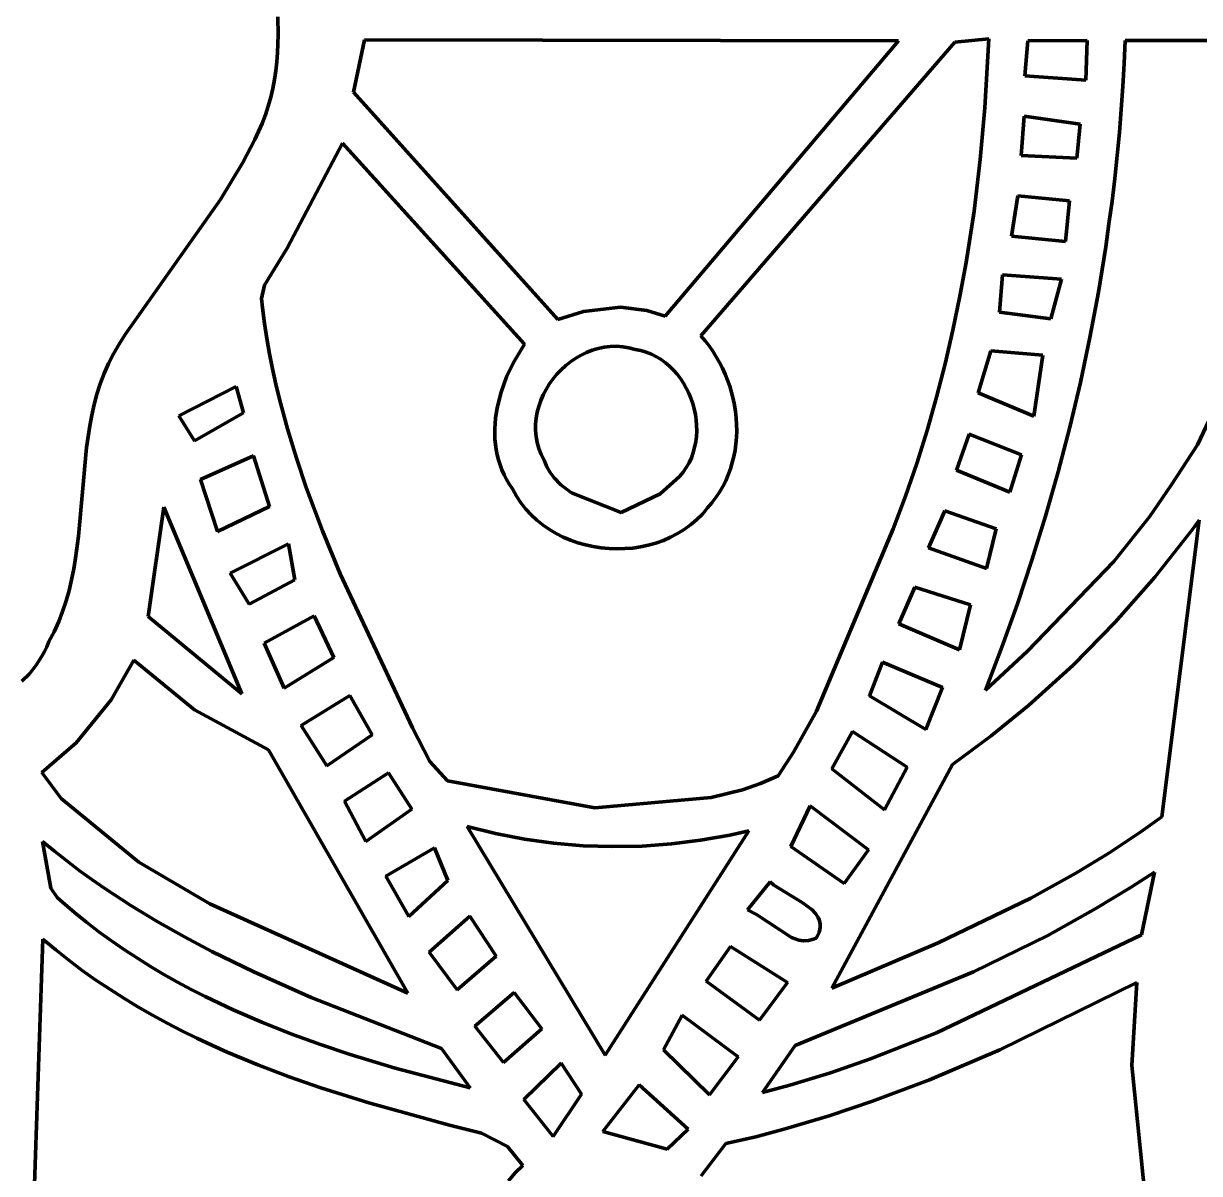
# Model space of a CAD drawing. Header units: millimetres. Extents: x 0 to 17.8, y 0 to 10.
# Drawn here: x 14.11 to 15.424, y 5.436 to 6.721 of the extents above; entities that cross this region are included whole.
import ezdxf

# ---------------------------------------------------------------- set-up
doc = ezdxf.new("R2010")
doc.units = ezdxf.units.MM
doc.layers.add('color#010101ff', color=7, linetype='CONTINUOUS', lineweight=100)
doc.layers.add('color#ffffffff', color=7, linetype='CONTINUOUS', lineweight=100)

msp = doc.modelspace()

# ---------------------------------------------------------------- linework, layer by layer
at = {"layer": 'color#010101ff'}
for p, q in [((14.3944, 6.7086), (14.394, 6.7288)), ((14.3938, 6.6886), (14.3944, 6.7086)), ((14.4909, 6.7029), (14.4786, 6.6447)), ((15.0879, 6.7019), (14.4909, 6.7029)), ((14.8272, 6.3943), (15.0879, 6.7019)), ((15.1507, 6.7005), (14.8669, 6.3721)), ((15.1887, 6.7042), (15.1507, 6.7005)), ((15.1844, 6.627), (15.1887, 6.7042)), ((15.2323, 6.702), (15.2292, 6.663)), ((15.2988, 6.7025), (15.2323, 6.702)), ((15.2974, 6.6578), (15.2988, 6.7025)), ((15.3412, 6.7022), (15.3401, 6.6765)), ((15.4444, 6.7024), (15.3412, 6.7022)), ((14.3919, 6.6686), (14.393, 6.6786)), ((14.393, 6.6786), (14.3938, 6.6886)), ((14.3904, 6.6587), (14.3919, 6.6686)), ((15.3401, 6.6765), (15.3386, 6.6508)), ((14.3885, 6.6488), (14.3904, 6.6587)), ((15.2292, 6.663), (15.2974, 6.6578)), ((14.3834, 6.6291), (14.3862, 6.6389)), ((14.3862, 6.6389), (14.3885, 6.6488)), ((14.4786, 6.6447), (14.707, 6.3905)), ((15.3386, 6.6508), (15.3369, 6.6251)), ((14.3802, 6.6193), (14.3834, 6.6291)), ((15.1792, 6.5693), (15.1844, 6.627)), ((14.3765, 6.6096), (14.3802, 6.6193)), ((15.2284, 6.6178), (15.2252, 6.5736)), ((15.291, 6.6087), (15.2284, 6.6178)), ((15.3369, 6.6251), (15.3348, 6.5994)), ((14.3685, 6.5918), (14.3765, 6.6096)), ((15.2874, 6.5709), (15.291, 6.6087)), ((15.3348, 6.5994), (15.3324, 6.5738)), ((14.3551, 6.5659), (14.3685, 6.5918)), ((14.4665, 6.5877), (14.4044, 6.4701)), ((14.6697, 6.3629), (14.4665, 6.5877)), ((15.2252, 6.5736), (15.2874, 6.5709)), ((15.3324, 6.5738), (15.3296, 6.5482)), ((14.3299, 6.5245), (14.3551, 6.5659)), ((15.1723, 6.5117), (15.1792, 6.5693)), ((15.3296, 6.5482), (15.3266, 6.5227)), ((14.2235, 6.3735), (14.3299, 6.5245)), ((15.2214, 6.5288), (15.2143, 6.4834)), ((15.2792, 6.5232), (15.2214, 6.5288)), ((15.2747, 6.4776), (15.2792, 6.5232)), ((15.3266, 6.5227), (15.3232, 6.4972)), ((15.1635, 6.4543), (15.1723, 6.5117)), ((15.3232, 6.4972), (15.3196, 6.4717)), ((15.2143, 6.4834), (15.2747, 6.4776)), ((14.4044, 6.4701), (14.379, 6.4286)), ((15.3196, 6.4717), (15.3113, 6.4209)), ((15.1566, 6.4163), (15.1635, 6.4543)), ((14.379, 6.4286), (14.3759, 6.4139)), ((15.2043, 6.4402), (15.2007, 6.3987)), ((15.27, 6.4356), (15.2043, 6.4402)), ((15.2581, 6.3912), (15.27, 6.4356)), ((15.1488, 6.3784), (15.1566, 6.4163)), ((15.3113, 6.4209), (15.3018, 6.3703)), ((14.3759, 6.4139), (14.3769, 6.4033)), ((14.3769, 6.4033), (14.3792, 6.3861)), ((14.7356, 6.3992), (14.7773, 6.404)), ((14.7773, 6.404), (14.8066, 6.4006)), ((14.707, 6.3905), (14.7356, 6.3992)), ((14.8066, 6.4006), (14.8272, 6.3943)), ((15.2007, 6.3987), (15.2581, 6.3912)), ((14.3792, 6.3861), (14.3818, 6.369)), ((15.1401, 6.3408), (15.1488, 6.3784)), ((14.2102, 6.3521), (14.2165, 6.3629)), ((14.2165, 6.3629), (14.2235, 6.3735)), ((14.3818, 6.369), (14.3848, 6.352)), ((14.6575, 6.3425), (14.6697, 6.3629)), ((14.8669, 6.3721), (14.8716, 6.3666)), ((14.8716, 6.3666), (14.8761, 6.3608)), ((15.3018, 6.3703), (15.2912, 6.32)), ((14.2047, 6.3411), (14.2102, 6.3521)), ((14.3848, 6.352), (14.3882, 6.3351)), ((14.733, 6.3505), (14.727, 6.347)), ((14.7392, 6.3535), (14.733, 6.3505)), ((14.7455, 6.356), (14.7392, 6.3535)), ((14.7521, 6.358), (14.7455, 6.356)), ((14.7588, 6.3594), (14.7521, 6.358)), ((14.7656, 6.3602), (14.7588, 6.3594)), ((14.7726, 6.3604), (14.7656, 6.3602)), ((14.7796, 6.3599), (14.7726, 6.3604)), ((14.7866, 6.3588), (14.7796, 6.3599)), ((14.7936, 6.357), (14.7866, 6.3588)), ((14.7999, 6.3557), (14.7936, 6.357)), ((14.8059, 6.3539), (14.7999, 6.3557)), ((14.8117, 6.3516), (14.8059, 6.3539)), ((14.8172, 6.3488), (14.8117, 6.3516)), ((14.8761, 6.3608), (14.8802, 6.3549)), ((14.8802, 6.3549), (14.8841, 6.3487)), ((15.1911, 6.3554), (15.1771, 6.3084)), ((15.2494, 6.3506), (15.1911, 6.3554)), ((15.239, 6.2823), (15.2494, 6.3506)), ((14.1998, 6.3299), (14.2047, 6.3411)), ((14.6498, 6.3262), (14.6575, 6.3425)), ((14.7159, 6.3388), (14.7108, 6.3341)), ((14.7213, 6.3431), (14.7159, 6.3388)), ((14.727, 6.347), (14.7213, 6.3431)), ((14.8224, 6.3456), (14.8172, 6.3488)), ((14.8273, 6.342), (14.8224, 6.3456)), ((14.832, 6.3381), (14.8273, 6.342)), ((14.8364, 6.3338), (14.832, 6.3381)), ((14.8841, 6.3487), (14.8877, 6.3424)), ((14.8877, 6.3424), (14.891, 6.3359)), ((15.1305, 6.3034), (15.1401, 6.3408)), ((14.1956, 6.3185), (14.1998, 6.3299)), ((14.3882, 6.3351), (14.3919, 6.3182)), ((14.6436, 6.3092), (14.6498, 6.3262)), ((14.7016, 6.3237), (14.6975, 6.3181)), ((14.706, 6.3291), (14.7016, 6.3237)), ((14.7108, 6.3341), (14.706, 6.3291)), ((14.8404, 6.3292), (14.8364, 6.3338)), ((14.8442, 6.3243), (14.8404, 6.3292)), ((14.8476, 6.3191), (14.8442, 6.3243)), ((14.891, 6.3359), (14.8941, 6.3293)), ((14.8941, 6.3293), (14.8968, 6.3225)), ((14.1919, 6.3069), (14.1956, 6.3185)), ((14.3475, 6.3155), (14.2834, 6.2828)), ((14.3556, 6.286), (14.3475, 6.3155)), ((14.3919, 6.3182), (14.3959, 6.3015)), ((14.6939, 6.3122), (14.6907, 6.3061)), ((14.6975, 6.3181), (14.6939, 6.3122)), ((14.8507, 6.3137), (14.8476, 6.3191)), ((14.8535, 6.3081), (14.8507, 6.3137)), ((14.8968, 6.3225), (14.8992, 6.3157)), ((14.8992, 6.3157), (14.9013, 6.3087)), ((15.2912, 6.32), (15.2794, 6.2699)), ((14.1888, 6.2952), (14.1919, 6.3069)), ((14.3959, 6.3015), (14.4048, 6.2682)), ((14.6392, 6.2917), (14.6436, 6.3092)), ((14.688, 6.2998), (14.6857, 6.2933)), ((14.6907, 6.3061), (14.688, 6.2998)), ((14.8559, 6.3023), (14.8535, 6.3081)), ((14.8579, 6.2964), (14.8559, 6.3023)), ((14.9013, 6.3087), (14.903, 6.3016)), ((14.903, 6.3016), (14.9045, 6.2945)), ((15.1199, 6.2662), (15.1305, 6.3034)), ((15.1771, 6.3084), (15.239, 6.2823)), ((14.1861, 6.2833), (14.1888, 6.2952)), ((14.3008, 6.2547), (14.3556, 6.286)), ((14.6374, 6.28), (14.6392, 6.2917)), ((14.684, 6.2867), (14.6828, 6.2801)), ((14.6857, 6.2933), (14.684, 6.2867)), ((14.8596, 6.2904), (14.8579, 6.2964)), ((14.8608, 6.2843), (14.8596, 6.2904)), ((14.8617, 6.2781), (14.8608, 6.2843)), ((14.9045, 6.2945), (14.9056, 6.2874)), ((14.9056, 6.2874), (14.9064, 6.2802)), ((14.1803, 6.2471), (14.1838, 6.2714)), ((14.1838, 6.2714), (14.1861, 6.2833)), ((14.2834, 6.2828), (14.3008, 6.2547)), ((14.6366, 6.2682), (14.6374, 6.28)), ((14.6822, 6.2733), (14.6821, 6.2665)), ((14.6828, 6.2801), (14.6822, 6.2733)), ((14.8622, 6.2719), (14.8617, 6.2781)), ((14.8623, 6.2657), (14.8622, 6.2719)), ((14.9064, 6.2802), (14.9069, 6.273)), ((14.9069, 6.273), (14.907, 6.2658)), ((15.4222, 6.2502), (15.435, 6.2777)), ((14.4048, 6.2682), (14.4148, 6.2352)), ((14.6368, 6.2565), (14.6366, 6.2682)), ((14.6821, 6.2665), (14.6827, 6.2597)), ((14.6827, 6.2597), (14.684, 6.2529)), ((14.8612, 6.2535), (14.862, 6.2596)), ((14.862, 6.2596), (14.8623, 6.2657)), ((14.9067, 6.2586), (14.9061, 6.2514)), ((14.907, 6.2658), (14.9067, 6.2586)), ((15.1083, 6.2293), (15.1199, 6.2662)), ((15.1669, 6.2622), (15.1528, 6.2221)), ((15.2254, 6.2392), (15.1669, 6.2622)), ((15.2794, 6.2699), (15.2664, 6.2201)), ((14.1711, 6.1482), (14.1803, 6.2471)), ((14.6381, 6.2449), (14.6368, 6.2565)), ((14.6393, 6.2391), (14.6381, 6.2449)), ((14.684, 6.2529), (14.6859, 6.2462)), ((14.6859, 6.2462), (14.6885, 6.2395)), ((14.8584, 6.2416), (14.86, 6.2475)), ((14.86, 6.2475), (14.8612, 6.2535)), ((14.9052, 6.2443), (14.9038, 6.2373)), ((14.9061, 6.2514), (14.9052, 6.2443)), ((15.3927, 6.2053), (15.4222, 6.2502)), ((14.3669, 6.238), (14.3076, 6.2114)), ((14.3847, 6.1812), (14.3669, 6.238)), ((14.4148, 6.2352), (14.4259, 6.2025)), ((14.6407, 6.2334), (14.6393, 6.2391)), ((14.6425, 6.2278), (14.6407, 6.2334)), ((14.6885, 6.2395), (14.6918, 6.233)), ((14.6918, 6.233), (14.6948, 6.2258)), ((14.8537, 6.2303), (14.8563, 6.2358)), ((14.8563, 6.2358), (14.8584, 6.2416)), ((14.9038, 6.2373), (14.9021, 6.2304)), ((15.2124, 6.1975), (15.2254, 6.2392)), ((14.6446, 6.2222), (14.6425, 6.2278)), ((14.647, 6.2168), (14.6446, 6.2222)), ((14.6948, 6.2258), (14.6986, 6.2192)), ((14.6986, 6.2192), (14.7029, 6.2132)), ((14.8431, 6.2149), (14.8471, 6.2198)), ((14.8471, 6.2198), (14.8506, 6.2249)), ((14.8506, 6.2249), (14.8537, 6.2303)), ((14.9, 6.2235), (14.8976, 6.2168)), ((14.9021, 6.2304), (14.9, 6.2235)), ((15.0957, 6.1928), (15.1083, 6.2293)), ((15.1528, 6.2221), (15.2124, 6.1975)), ((15.2664, 6.2201), (15.2523, 6.1706)), ((14.3076, 6.2114), (14.3267, 6.1532)), ((14.6498, 6.2114), (14.647, 6.2168)), ((14.6529, 6.2061), (14.6498, 6.2114)), ((14.6564, 6.2009), (14.6529, 6.2061)), ((14.7029, 6.2132), (14.7105, 6.2054)), ((14.7105, 6.2054), (14.7223, 6.1967)), ((14.8213, 6.1953), (14.8431, 6.2149)), ((14.8947, 6.2102), (14.8915, 6.2037)), ((14.8976, 6.2168), (14.8947, 6.2102)), ((15.3684, 6.1699), (15.3927, 6.2053)), ((14.4259, 6.2025), (14.4441, 6.154)), ((14.6608, 6.1929), (14.6564, 6.2009)), ((14.6658, 6.1855), (14.6608, 6.1929)), ((14.7223, 6.1967), (14.7779, 6.1747)), ((14.7779, 6.1747), (14.8213, 6.1953)), ((14.8878, 6.1974), (14.8838, 6.1913)), ((14.8915, 6.2037), (14.8878, 6.1974)), ((15.0821, 6.1565), (15.0957, 6.1928)), ((14.2668, 6.1807), (14.249, 6.0583)), ((14.3539, 5.9719), (14.2668, 6.1807)), ((14.3267, 6.1532), (14.3847, 6.1812)), ((14.6713, 6.1785), (14.6658, 6.1855)), ((14.8744, 6.1798), (14.8686, 6.1729)), ((14.8793, 6.1854), (14.8744, 6.1798)), ((14.8838, 6.1913), (14.8793, 6.1854)), ((14.6773, 6.172), (14.6713, 6.1785)), ((14.6837, 6.166), (14.6773, 6.172)), ((14.6905, 6.1606), (14.6837, 6.166)), ((14.8622, 6.1665), (14.8554, 6.1608)), ((14.8686, 6.1729), (14.8622, 6.1665)), ((15.1398, 6.1766), (15.1216, 6.1352)), ((15.1971, 6.1564), (15.1398, 6.1766)), ((15.2523, 6.1706), (15.2371, 6.1214)), ((15.3286, 6.1197), (15.3684, 6.1699)), ((15.3821, 5.8345), (15.4241, 6.1661)), ((15.4241, 6.1661), (15.4162, 6.1553)), ((14.4441, 6.154), (14.4639, 6.106)), ((14.6977, 6.1556), (14.6905, 6.1606)), ((14.7053, 6.1511), (14.6977, 6.1556)), ((14.8483, 6.1556), (14.8408, 6.151)), ((14.8554, 6.1608), (14.8483, 6.1556)), ((14.9961, 5.9526), (15.0821, 6.1565)), ((15.1864, 6.1119), (15.1971, 6.1564)), ((15.4162, 6.1553), (15.3746, 6.1023)), ((14.1679, 6.1236), (14.1711, 6.1482)), ((14.4059, 6.1397), (14.3407, 6.1066)), ((14.4131, 6.0995), (14.4059, 6.1397)), ((14.7131, 6.1472), (14.7053, 6.1511)), ((14.7212, 6.1437), (14.7131, 6.1472)), ((14.7295, 6.1408), (14.7212, 6.1437)), ((14.738, 6.1384), (14.7295, 6.1408)), ((14.8167, 6.1405), (14.8082, 6.1381)), ((14.825, 6.1434), (14.8167, 6.1405)), ((14.833, 6.1469), (14.825, 6.1434)), ((14.8408, 6.151), (14.833, 6.1469)), ((14.7467, 6.1365), (14.738, 6.1384)), ((14.7554, 6.1351), (14.7467, 6.1365)), ((14.7643, 6.1343), (14.7554, 6.1351)), ((14.7731, 6.1339), (14.7643, 6.1343)), ((14.782, 6.1342), (14.7731, 6.1339)), ((14.7908, 6.1349), (14.782, 6.1342)), ((14.7996, 6.1362), (14.7908, 6.1349)), ((14.8082, 6.1381), (14.7996, 6.1362)), ((15.1216, 6.1352), (15.1864, 6.1119)), ((14.1659, 6.1115), (14.1679, 6.1236)), ((15.2371, 6.1214), (15.2208, 6.0725)), ((15.2322, 6.0195), (15.3286, 6.1197)), ((14.1635, 6.0994), (14.1659, 6.1115)), ((14.3407, 6.1066), (14.362, 6.0722)), ((14.4639, 6.106), (14.5447, 5.9339)), ((15.3746, 6.1023), (15.3302, 6.0519)), ((14.1573, 6.0757), (14.1607, 6.0875)), ((14.1607, 6.0875), (14.1635, 6.0994)), ((14.362, 6.0722), (14.4131, 6.0995)), ((15.1061, 6.091), (15.0881, 6.0502)), ((15.1684, 6.0715), (15.1061, 6.091)), ((14.1535, 6.0641), (14.1573, 6.0757)), ((14.1491, 6.0526), (14.1535, 6.0641)), ((15.156, 6.0211), (15.1684, 6.0715)), ((15.2208, 6.0725), (15.2035, 6.024)), ((14.144, 6.0413), (14.1491, 6.0526)), ((14.249, 6.0583), (14.3539, 5.9719)), ((14.4345, 6.059), (14.3786, 6.0285)), ((14.4566, 6.0124), (14.4345, 6.059)), ((15.0881, 6.0502), (15.156, 6.0211)), ((15.3302, 6.0519), (15.2831, 6.004)), ((14.1382, 6.0302), (14.144, 6.0413)), ((14.1333, 6.0191), (14.1359, 6.0246)), ((14.1359, 6.0246), (14.1382, 6.0302)), ((14.3786, 6.0285), (14.4011, 5.9781)), ((15.2035, 6.024), (15.1851, 5.976)), ((14.1238, 6.0038), (14.1304, 6.0138)), ((14.1304, 6.0138), (14.1333, 6.0191)), ((14.233, 6.0095), (14.2076, 5.9652)), ((14.3008, 5.9539), (14.233, 6.0095)), ((14.4011, 5.9781), (14.4566, 6.0124)), ((15.1851, 5.976), (15.2322, 6.0195)), ((14.1163, 5.9944), (14.1238, 6.0038)), ((15.07, 6.0072), (15.0555, 5.9695)), ((15.137, 5.9789), (15.07, 6.0072)), ((15.2831, 6.004), (15.2333, 5.9589)), ((14.1079, 5.9859), (14.1163, 5.9944)), ((14.4746, 5.9701), (14.42, 5.9366)), ((14.4995, 5.926), (14.4746, 5.9701)), ((15.0555, 5.9695), (15.1184, 5.9321)), ((15.1184, 5.9321), (15.137, 5.9789)), ((14.2076, 5.9652), (14.1687, 5.917)), ((15.2333, 5.9589), (15.1916, 5.925)), ((14.3836, 5.9092), (14.3008, 5.9539)), ((14.9705, 5.9067), (14.9961, 5.9526)), ((14.42, 5.9366), (14.4487, 5.8915)), ((14.5447, 5.9339), (14.564, 5.8964)), ((15.0365, 5.9299), (15.0133, 5.8881)), ((15.0977, 5.89), (15.0365, 5.9299)), ((14.1687, 5.917), (14.1302, 5.8838)), ((14.4487, 5.8915), (14.4995, 5.926)), ((15.1916, 5.925), (15.1483, 5.8929)), ((14.5393, 5.6372), (14.3836, 5.9092)), ((14.9534, 5.8803), (14.9705, 5.9067)), ((14.564, 5.8964), (14.5836, 5.8745)), ((15.1483, 5.8929), (15.0133, 5.6428)), ((15.0722, 5.8423), (15.0977, 5.89)), ((14.1302, 5.8838), (14.1517, 5.855)), ((14.5179, 5.8836), (14.4686, 5.852)), ((14.5439, 5.8429), (14.5179, 5.8836)), ((14.9337, 5.8715), (14.9534, 5.8803)), ((15.0133, 5.8881), (15.0722, 5.8423)), ((14.5836, 5.8745), (14.7483, 5.8445)), ((14.8784, 5.8558), (14.9134, 5.8644)), ((14.9134, 5.8644), (14.9337, 5.8715)), ((14.1517, 5.855), (14.2385, 5.7836)), ((14.4686, 5.852), (14.4923, 5.8066)), ((14.7483, 5.8445), (14.8784, 5.8558)), ((14.4923, 5.8066), (14.5439, 5.8429)), ((14.9893, 5.8468), (14.9677, 5.801)), ((15.0542, 5.7974), (14.9893, 5.8468)), ((14.6056, 5.8237), (14.7599, 5.5679)), ((14.6375, 5.8156), (14.6056, 5.8237)), ((15.3588, 5.8176), (15.3821, 5.8345)), ((14.6698, 5.8094), (14.6375, 5.8156)), ((14.7599, 5.5679), (14.9206, 5.8187)), ((14.8992, 5.8139), (14.8667, 5.8081)), ((14.9206, 5.8187), (14.8992, 5.8139)), ((15.323, 5.7936), (15.3588, 5.8176)), ((14.1309, 5.8069), (14.1403, 5.7545)), ((14.1444, 5.7958), (14.1309, 5.8069)), ((14.5693, 5.7996), (14.5146, 5.768)), ((14.584, 5.7631), (14.5693, 5.7996)), ((14.7024, 5.8048), (14.6698, 5.8094)), ((14.7352, 5.8021), (14.7024, 5.8048)), ((14.7682, 5.801), (14.7352, 5.8021)), ((14.8012, 5.8017), (14.7682, 5.801)), ((14.834, 5.8041), (14.8012, 5.8017)), ((14.8667, 5.8081), (14.834, 5.8041)), ((14.9677, 5.801), (15.0273, 5.7597)), ((15.0273, 5.7597), (15.0542, 5.7974)), ((14.1582, 5.785), (14.1444, 5.7958)), ((14.1721, 5.7745), (14.1582, 5.785)), ((15.2862, 5.7712), (15.323, 5.7936)), ((14.1862, 5.7643), (14.1721, 5.7745)), ((14.2385, 5.7836), (14.3182, 5.7369)), ((15.2359, 5.7434), (15.2862, 5.7712)), ((15.3739, 5.7724), (15.3481, 5.7556)), ((15.3597, 5.7024), (15.3739, 5.7724)), ((14.2005, 5.7544), (14.1862, 5.7643)), ((14.5146, 5.768), (14.5406, 5.7231)), ((14.5406, 5.7231), (14.584, 5.7631)), ((14.9443, 5.7615), (14.9192, 5.7305)), ((14.9485, 5.7579), (14.9443, 5.7615)), ((14.1403, 5.7545), (14.1473, 5.7441)), ((14.2296, 5.7353), (14.2005, 5.7544)), ((14.9803, 5.7386), (14.9485, 5.7579)), ((15.3481, 5.7556), (15.3085, 5.7317)), ((14.1473, 5.7441), (14.1533, 5.7389)), ((14.1533, 5.7389), (14.1666, 5.7275)), ((14.2593, 5.7173), (14.2296, 5.7353)), ((14.3182, 5.7369), (14.5393, 5.6372)), ((14.9909, 5.7307), (14.9803, 5.7386)), ((15.1322, 5.6935), (15.2359, 5.7434)), ((15.3085, 5.7317), (15.2547, 5.7018)), ((14.1666, 5.7275), (14.1802, 5.7165)), ((14.6087, 5.7234), (14.5632, 5.6829)), ((14.6381, 5.6787), (14.6087, 5.7234)), ((14.9192, 5.7305), (14.9293, 5.7252)), ((14.9293, 5.7252), (14.9682, 5.6993)), ((14.9951, 5.7264), (14.9909, 5.7307)), ((14.9982, 5.7217), (14.9951, 5.7264)), ((14.9993, 5.7192), (14.9982, 5.7217)), ((15.0001, 5.7166), (14.9993, 5.7192)), ((14.1802, 5.7165), (14.194, 5.7059)), ((14.194, 5.7059), (14.2081, 5.6956)), ((14.2896, 5.7001), (14.2593, 5.7173)), ((14.9991, 5.7051), (15, 5.7082)), ((15, 5.7082), (15.0004, 5.7111)), ((15.0004, 5.7139), (15.0001, 5.7166)), ((15.0004, 5.7111), (15.0004, 5.7139)), ((14.1314, 5.6977), (14.1149, 5.2168)), ((14.1458, 5.6856), (14.1314, 5.6977)), ((14.2081, 5.6956), (14.2225, 5.6858)), ((14.3204, 5.6838), (14.2896, 5.7001)), ((14.9682, 5.6993), (14.9763, 5.6966)), ((14.9763, 5.6966), (14.9817, 5.6958)), ((14.9817, 5.6958), (14.9873, 5.696)), ((14.9873, 5.696), (14.993, 5.6974)), ((14.993, 5.6974), (14.9958, 5.6986)), ((14.9958, 5.6986), (14.9977, 5.7019)), ((14.9977, 5.7019), (14.9991, 5.7051)), ((15.0133, 5.6428), (15.1322, 5.6935)), ((15.1305, 5.593), (15.3597, 5.7024)), ((15.2547, 5.7018), (15.1718, 5.6609)), ((14.1604, 5.674), (14.1458, 5.6856)), ((14.2225, 5.6858), (14.237, 5.6762)), ((14.3673, 5.6609), (14.3204, 5.6838)), ((14.5632, 5.6829), (14.5944, 5.6409)), ((14.9, 5.6892), (14.873, 5.6507)), ((14.9638, 5.6493), (14.9, 5.6892)), ((14.1754, 5.6627), (14.1604, 5.674)), ((14.237, 5.6762), (14.2518, 5.667)), ((14.2518, 5.667), (14.2667, 5.6582)), ((14.5944, 5.6409), (14.6381, 5.6787)), ((14.1906, 5.6519), (14.1754, 5.6627)), ((14.2667, 5.6582), (14.2819, 5.6496)), ((14.4312, 5.6325), (14.3673, 5.6609)), ((15.1718, 5.6609), (14.9725, 5.5787)), ((14.2061, 5.6415), (14.1906, 5.6519)), ((14.2218, 5.6315), (14.2061, 5.6415)), ((14.2819, 5.6496), (14.2972, 5.6414)), ((14.2972, 5.6414), (14.3127, 5.6335)), ((14.873, 5.6507), (14.9324, 5.6069)), ((14.9324, 5.6069), (14.9638, 5.6493)), ((15.3545, 5.6492), (15.2013, 5.574)), ((15.3489, 5.5562), (15.3545, 5.6492)), ((14.2377, 5.6219), (14.2218, 5.6315)), ((14.3127, 5.6335), (14.3284, 5.6259)), ((14.5771, 5.5753), (14.4312, 5.6325)), ((14.6582, 5.6379), (14.6143, 5.6002)), ((14.6892, 5.5975), (14.6582, 5.6379)), ((14.2538, 5.6126), (14.2377, 5.6219)), ((14.3284, 5.6259), (14.3442, 5.6185)), ((14.3442, 5.6185), (14.3762, 5.6046)), ((14.2702, 5.6037), (14.2538, 5.6126)), ((14.2867, 5.5952), (14.2702, 5.6037)), ((14.3762, 5.6046), (14.4087, 5.5918)), ((14.6143, 5.6002), (14.6465, 5.5598)), ((14.846, 5.6125), (14.825, 5.5737)), ((14.9086, 5.566), (14.846, 5.6125)), ((14.3034, 5.5869), (14.2867, 5.5952)), ((14.4087, 5.5918), (14.4416, 5.5798)), ((14.6465, 5.5598), (14.6892, 5.5975)), ((15.0567, 5.5639), (15.1305, 5.593)), ((14.3203, 5.579), (14.3034, 5.5869)), ((14.3373, 5.5714), (14.3203, 5.579)), ((14.4416, 5.5798), (14.4748, 5.5687)), ((14.6091, 5.5314), (14.5771, 5.5753)), ((14.9725, 5.5787), (14.9357, 5.526)), ((15.2013, 5.574), (15.1227, 5.5404)), ((14.3718, 5.557), (14.3373, 5.5714)), ((14.4748, 5.5687), (14.5251, 5.5535)), ((14.825, 5.5737), (14.8767, 5.5237)), ((14.8767, 5.5237), (14.9086, 5.566)), ((15.0118, 5.5483), (15.0567, 5.5639)), ((14.4068, 5.5437), (14.3718, 5.557)), ((14.5251, 5.5535), (14.6091, 5.5314)), ((14.7108, 5.559), (14.6692, 5.5183)), ((14.7337, 5.5241), (14.7108, 5.559)), ((14.9663, 5.5343), (15.0118, 5.5483)), ((15.379, 5.2552), (15.3489, 5.5562)), ((14.4422, 5.5313), (14.4068, 5.5437)), ((14.798, 5.5346), (14.7575, 5.4827)), ((14.8528, 5.4851), (14.798, 5.5346)), ((15.1227, 5.5404), (15.0589, 5.5163)), ((14.4959, 5.5144), (14.4422, 5.5313)), ((14.7017, 5.4769), (14.7337, 5.5241)), ((14.9357, 5.526), (14.9663, 5.5343)), ((14.5859, 5.4896), (14.4959, 5.5144)), ((14.6692, 5.5183), (14.7017, 5.4769)), ((15.0589, 5.5163), (15.0104, 5.4999)), ((15.0104, 5.4999), (14.9613, 5.4854)), ((14.6219, 5.4806), (14.5859, 5.4896)), ((14.7575, 5.4827), (14.8293, 5.4629)), ((14.8293, 5.4629), (14.8528, 5.4851)), ((14.9613, 5.4854), (14.9283, 5.4767)), ((14.6509, 5.4657), (14.6219, 5.4806)), ((14.895, 5.469), (14.8674, 5.4328)), ((14.9283, 5.4767), (14.895, 5.469)), ((14.6678, 5.4446), (14.6509, 5.4657)), ((14.6595, 5.4362), (14.6678, 5.4446)), ((14.6519, 5.4272), (14.6595, 5.4362))]:
    msp.add_line(p, q, dxfattribs=at)
at = {"layer": 'color#ffffffff'}
for p, q in [((14.394, 6.7288), (14.3944, 6.7086)), ((14.3944, 6.7086), (14.3938, 6.6886)), ((14.4786, 6.6447), (14.4909, 6.7029)), ((14.4909, 6.7029), (15.0879, 6.7019)), ((15.0879, 6.7019), (14.8272, 6.3943)), ((14.8669, 6.3721), (15.1507, 6.7005)), ((15.1507, 6.7005), (15.1887, 6.7042)), ((15.1887, 6.7042), (15.1844, 6.627)), ((15.2292, 6.663), (15.2323, 6.702)), ((15.2323, 6.702), (15.2988, 6.7025)), ((15.2988, 6.7025), (15.2974, 6.6578)), ((15.3401, 6.6765), (15.3412, 6.7022)), ((15.3412, 6.7022), (15.4444, 6.7024)), ((14.393, 6.6786), (14.3919, 6.6686)), ((14.3938, 6.6886), (14.393, 6.6786)), ((14.3919, 6.6686), (14.3904, 6.6587)), ((15.3386, 6.6508), (15.3401, 6.6765)), ((14.3904, 6.6587), (14.3885, 6.6488)), ((15.2974, 6.6578), (15.2292, 6.663)), ((14.3862, 6.6389), (14.3834, 6.6291)), ((14.3885, 6.6488), (14.3862, 6.6389)), ((14.707, 6.3905), (14.4786, 6.6447)), ((15.3369, 6.6251), (15.3386, 6.6508)), ((14.3834, 6.6291), (14.3802, 6.6193)), ((15.1844, 6.627), (15.1792, 6.5693)), ((14.3802, 6.6193), (14.3765, 6.6096)), ((15.2252, 6.5736), (15.2284, 6.6178)), ((15.2284, 6.6178), (15.291, 6.6087)), ((15.3348, 6.5994), (15.3369, 6.6251)), ((14.3765, 6.6096), (14.3685, 6.5918)), ((15.291, 6.6087), (15.2874, 6.5709)), ((15.3324, 6.5738), (15.3348, 6.5994)), ((14.3685, 6.5918), (14.3551, 6.5659)), ((14.4044, 6.4701), (14.4665, 6.5877)), ((14.4665, 6.5877), (14.6697, 6.3629)), ((15.2874, 6.5709), (15.2252, 6.5736)), ((15.3296, 6.5482), (15.3324, 6.5738)), ((14.3551, 6.5659), (14.3299, 6.5245)), ((15.1792, 6.5693), (15.1723, 6.5117)), ((15.3266, 6.5227), (15.3296, 6.5482)), ((14.3299, 6.5245), (14.2235, 6.3735)), ((15.2143, 6.4834), (15.2214, 6.5288)), ((15.2214, 6.5288), (15.2792, 6.5232)), ((15.2792, 6.5232), (15.2747, 6.4776)), ((15.3232, 6.4972), (15.3266, 6.5227)), ((15.1723, 6.5117), (15.1635, 6.4543)), ((15.3196, 6.4717), (15.3232, 6.4972)), ((15.2747, 6.4776), (15.2143, 6.4834)), ((14.379, 6.4286), (14.4044, 6.4701)), ((15.3113, 6.4209), (15.3196, 6.4717)), ((15.1635, 6.4543), (15.1566, 6.4163)), ((14.3759, 6.4139), (14.379, 6.4286)), ((15.2007, 6.3987), (15.2043, 6.4402)), ((15.2043, 6.4402), (15.27, 6.4356)), ((15.27, 6.4356), (15.2581, 6.3912)), ((15.1566, 6.4163), (15.1488, 6.3784)), ((15.3018, 6.3703), (15.3113, 6.4209)), ((14.3769, 6.4033), (14.3759, 6.4139)), ((14.3792, 6.3861), (14.3769, 6.4033)), ((14.7773, 6.404), (14.7356, 6.3992)), ((14.8066, 6.4006), (14.7773, 6.404)), ((14.7356, 6.3992), (14.707, 6.3905)), ((14.8272, 6.3943), (14.8066, 6.4006)), ((15.2581, 6.3912), (15.2007, 6.3987)), ((14.3818, 6.369), (14.3792, 6.3861)), ((15.1488, 6.3784), (15.1401, 6.3408)), ((14.2165, 6.3629), (14.2102, 6.3521)), ((14.2235, 6.3735), (14.2165, 6.3629)), ((14.3848, 6.352), (14.3818, 6.369)), ((14.6697, 6.3629), (14.6575, 6.3425)), ((14.8716, 6.3666), (14.8669, 6.3721)), ((14.8761, 6.3608), (14.8716, 6.3666)), ((15.2912, 6.32), (15.3018, 6.3703)), ((14.2102, 6.3521), (14.2047, 6.3411)), ((14.3882, 6.3351), (14.3848, 6.352)), ((14.727, 6.347), (14.733, 6.3505)), ((14.733, 6.3505), (14.7392, 6.3535)), ((14.7392, 6.3535), (14.7455, 6.356)), ((14.7455, 6.356), (14.7521, 6.358)), ((14.7521, 6.358), (14.7588, 6.3594)), ((14.7588, 6.3594), (14.7656, 6.3602)), ((14.7656, 6.3602), (14.7726, 6.3604)), ((14.7726, 6.3604), (14.7796, 6.3599)), ((14.7796, 6.3599), (14.7866, 6.3588)), ((14.7866, 6.3588), (14.7936, 6.357)), ((14.7936, 6.357), (14.7999, 6.3557)), ((14.7999, 6.3557), (14.8059, 6.3539)), ((14.8059, 6.3539), (14.8117, 6.3516)), ((14.8117, 6.3516), (14.8172, 6.3488)), ((14.8802, 6.3549), (14.8761, 6.3608)), ((14.8841, 6.3487), (14.8802, 6.3549)), ((15.1771, 6.3084), (15.1911, 6.3554)), ((15.1911, 6.3554), (15.2494, 6.3506)), ((15.2494, 6.3506), (15.239, 6.2823)), ((14.2047, 6.3411), (14.1998, 6.3299)), ((14.6575, 6.3425), (14.6498, 6.3262)), ((14.7108, 6.3341), (14.7159, 6.3388)), ((14.7159, 6.3388), (14.7213, 6.3431)), ((14.7213, 6.3431), (14.727, 6.347)), ((14.8172, 6.3488), (14.8224, 6.3456)), ((14.8224, 6.3456), (14.8273, 6.342)), ((14.8273, 6.342), (14.832, 6.3381)), ((14.832, 6.3381), (14.8364, 6.3338)), ((14.8877, 6.3424), (14.8841, 6.3487)), ((14.891, 6.3359), (14.8877, 6.3424)), ((15.1401, 6.3408), (15.1305, 6.3034)), ((14.1998, 6.3299), (14.1956, 6.3185)), ((14.3919, 6.3182), (14.3882, 6.3351)), ((14.6498, 6.3262), (14.6436, 6.3092)), ((14.6975, 6.3181), (14.7016, 6.3237)), ((14.7016, 6.3237), (14.706, 6.3291)), ((14.706, 6.3291), (14.7108, 6.3341)), ((14.8364, 6.3338), (14.8404, 6.3292)), ((14.8404, 6.3292), (14.8442, 6.3243)), ((14.8442, 6.3243), (14.8476, 6.3191)), ((14.8941, 6.3293), (14.891, 6.3359)), ((14.8968, 6.3225), (14.8941, 6.3293)), ((14.1956, 6.3185), (14.1919, 6.3069)), ((14.2834, 6.2828), (14.3475, 6.3155)), ((14.3475, 6.3155), (14.3556, 6.286)), ((14.3959, 6.3015), (14.3919, 6.3182)), ((14.6907, 6.3061), (14.6939, 6.3122)), ((14.6939, 6.3122), (14.6975, 6.3181)), ((14.8476, 6.3191), (14.8507, 6.3137)), ((14.8507, 6.3137), (14.8535, 6.3081)), ((14.8992, 6.3157), (14.8968, 6.3225)), ((14.9013, 6.3087), (14.8992, 6.3157)), ((15.2794, 6.2699), (15.2912, 6.32)), ((14.1919, 6.3069), (14.1888, 6.2952)), ((14.4048, 6.2682), (14.3959, 6.3015)), ((14.6436, 6.3092), (14.6392, 6.2917)), ((14.6857, 6.2933), (14.688, 6.2998)), ((14.688, 6.2998), (14.6907, 6.3061)), ((14.8535, 6.3081), (14.8559, 6.3023)), ((14.8559, 6.3023), (14.8579, 6.2964)), ((14.903, 6.3016), (14.9013, 6.3087)), ((14.9045, 6.2945), (14.903, 6.3016)), ((15.1305, 6.3034), (15.1199, 6.2662)), ((15.239, 6.2823), (15.1771, 6.3084)), ((14.1888, 6.2952), (14.1861, 6.2833)), ((14.3556, 6.286), (14.3008, 6.2547)), ((14.6392, 6.2917), (14.6374, 6.28)), ((14.6828, 6.2801), (14.684, 6.2867)), ((14.684, 6.2867), (14.6857, 6.2933)), ((14.8579, 6.2964), (14.8596, 6.2904)), ((14.8596, 6.2904), (14.8608, 6.2843)), ((14.8608, 6.2843), (14.8617, 6.2781)), ((14.9056, 6.2874), (14.9045, 6.2945)), ((14.9064, 6.2802), (14.9056, 6.2874)), ((14.1838, 6.2714), (14.1803, 6.2471)), ((14.1861, 6.2833), (14.1838, 6.2714)), ((14.3008, 6.2547), (14.2834, 6.2828)), ((14.6374, 6.28), (14.6366, 6.2682)), ((14.6821, 6.2665), (14.6822, 6.2733)), ((14.6822, 6.2733), (14.6828, 6.2801)), ((14.8617, 6.2781), (14.8622, 6.2719)), ((14.8622, 6.2719), (14.8623, 6.2657)), ((14.9069, 6.273), (14.9064, 6.2802)), ((14.907, 6.2658), (14.9069, 6.273)), ((15.435, 6.2777), (15.4222, 6.2502)), ((14.4148, 6.2352), (14.4048, 6.2682)), ((14.6366, 6.2682), (14.6368, 6.2565)), ((14.6827, 6.2597), (14.6821, 6.2665)), ((14.684, 6.2529), (14.6827, 6.2597)), ((14.862, 6.2596), (14.8612, 6.2535)), ((14.8623, 6.2657), (14.862, 6.2596)), ((14.9061, 6.2514), (14.9067, 6.2586)), ((14.9067, 6.2586), (14.907, 6.2658)), ((15.1199, 6.2662), (15.1083, 6.2293)), ((15.1528, 6.2221), (15.1669, 6.2622)), ((15.1669, 6.2622), (15.2254, 6.2392)), ((15.2664, 6.2201), (15.2794, 6.2699)), ((14.1803, 6.2471), (14.1711, 6.1482)), ((14.6368, 6.2565), (14.6381, 6.2449)), ((14.6381, 6.2449), (14.6393, 6.2391)), ((14.6859, 6.2462), (14.684, 6.2529)), ((14.6885, 6.2395), (14.6859, 6.2462)), ((14.86, 6.2475), (14.8584, 6.2416)), ((14.8612, 6.2535), (14.86, 6.2475)), ((14.9038, 6.2373), (14.9052, 6.2443)), ((14.9052, 6.2443), (14.9061, 6.2514)), ((15.4222, 6.2502), (15.3927, 6.2053)), ((14.3076, 6.2114), (14.3669, 6.238)), ((14.3669, 6.238), (14.3847, 6.1812)), ((14.4259, 6.2025), (14.4148, 6.2352)), ((14.6393, 6.2391), (14.6407, 6.2334)), ((14.6407, 6.2334), (14.6425, 6.2278)), ((14.6918, 6.233), (14.6885, 6.2395)), ((14.6948, 6.2258), (14.6918, 6.233)), ((14.8563, 6.2358), (14.8537, 6.2303)), ((14.8584, 6.2416), (14.8563, 6.2358)), ((14.9021, 6.2304), (14.9038, 6.2373)), ((15.2254, 6.2392), (15.2124, 6.1975)), ((14.6425, 6.2278), (14.6446, 6.2222)), ((14.6446, 6.2222), (14.647, 6.2168)), ((14.6986, 6.2192), (14.6948, 6.2258)), ((14.7029, 6.2132), (14.6986, 6.2192)), ((14.8471, 6.2198), (14.8431, 6.2149)), ((14.8506, 6.2249), (14.8471, 6.2198)), ((14.8537, 6.2303), (14.8506, 6.2249)), ((14.8976, 6.2168), (14.9, 6.2235)), ((14.9, 6.2235), (14.9021, 6.2304)), ((15.1083, 6.2293), (15.0957, 6.1928)), ((15.2124, 6.1975), (15.1528, 6.2221)), ((15.2523, 6.1706), (15.2664, 6.2201)), ((14.3267, 6.1532), (14.3076, 6.2114)), ((14.647, 6.2168), (14.6498, 6.2114)), ((14.6498, 6.2114), (14.6529, 6.2061)), ((14.6529, 6.2061), (14.6564, 6.2009)), ((14.7105, 6.2054), (14.7029, 6.2132)), ((14.7223, 6.1967), (14.7105, 6.2054)), ((14.8431, 6.2149), (14.8213, 6.1953)), ((14.8915, 6.2037), (14.8947, 6.2102)), ((14.8947, 6.2102), (14.8976, 6.2168)), ((15.3927, 6.2053), (15.3684, 6.1699)), ((14.4441, 6.154), (14.4259, 6.2025)), ((14.6564, 6.2009), (14.6608, 6.1929)), ((14.6608, 6.1929), (14.6658, 6.1855)), ((14.7779, 6.1747), (14.7223, 6.1967)), ((14.8213, 6.1953), (14.7779, 6.1747)), ((14.8838, 6.1913), (14.8878, 6.1974)), ((14.8878, 6.1974), (14.8915, 6.2037)), ((15.0957, 6.1928), (15.0821, 6.1565)), ((14.249, 6.0583), (14.2668, 6.1807)), ((14.2668, 6.1807), (14.3539, 5.9719)), ((14.3847, 6.1812), (14.3267, 6.1532)), ((14.6658, 6.1855), (14.6713, 6.1785)), ((14.8686, 6.1729), (14.8744, 6.1798)), ((14.8744, 6.1798), (14.8793, 6.1854)), ((14.8793, 6.1854), (14.8838, 6.1913)), ((14.6713, 6.1785), (14.6773, 6.172)), ((14.6773, 6.172), (14.6837, 6.166)), ((14.6837, 6.166), (14.6905, 6.1606)), ((14.8554, 6.1608), (14.8622, 6.1665)), ((14.8622, 6.1665), (14.8686, 6.1729)), ((15.1216, 6.1352), (15.1398, 6.1766)), ((15.1398, 6.1766), (15.1971, 6.1564)), ((15.2371, 6.1214), (15.2523, 6.1706)), ((15.3684, 6.1699), (15.3286, 6.1197)), ((15.4241, 6.1661), (15.3821, 5.8345)), ((15.4162, 6.1553), (15.4241, 6.1661)), ((14.4639, 6.106), (14.4441, 6.154)), ((14.6905, 6.1606), (14.6977, 6.1556)), ((14.6977, 6.1556), (14.7053, 6.1511)), ((14.8408, 6.151), (14.8483, 6.1556)), ((14.8483, 6.1556), (14.8554, 6.1608)), ((15.0821, 6.1565), (14.9961, 5.9526)), ((15.1971, 6.1564), (15.1864, 6.1119)), ((15.3746, 6.1023), (15.4162, 6.1553)), ((14.1711, 6.1482), (14.1679, 6.1236)), ((14.3407, 6.1066), (14.4059, 6.1397)), ((14.4059, 6.1397), (14.4131, 6.0995)), ((14.7053, 6.1511), (14.7131, 6.1472)), ((14.7131, 6.1472), (14.7212, 6.1437)), ((14.7212, 6.1437), (14.7295, 6.1408)), ((14.7295, 6.1408), (14.738, 6.1384)), ((14.8082, 6.1381), (14.8167, 6.1405)), ((14.8167, 6.1405), (14.825, 6.1434)), ((14.825, 6.1434), (14.833, 6.1469)), ((14.833, 6.1469), (14.8408, 6.151)), ((14.738, 6.1384), (14.7467, 6.1365)), ((14.7467, 6.1365), (14.7554, 6.1351)), ((14.7554, 6.1351), (14.7643, 6.1343)), ((14.7643, 6.1343), (14.7731, 6.1339)), ((14.7731, 6.1339), (14.782, 6.1342)), ((14.782, 6.1342), (14.7908, 6.1349)), ((14.7908, 6.1349), (14.7996, 6.1362)), ((14.7996, 6.1362), (14.8082, 6.1381)), ((15.1864, 6.1119), (15.1216, 6.1352)), ((14.1679, 6.1236), (14.1659, 6.1115)), ((15.2208, 6.0725), (15.2371, 6.1214)), ((15.3286, 6.1197), (15.2322, 6.0195)), ((14.1659, 6.1115), (14.1635, 6.0994)), ((14.362, 6.0722), (14.3407, 6.1066)), ((14.5447, 5.9339), (14.4639, 6.106)), ((15.3302, 6.0519), (15.3746, 6.1023)), ((14.1607, 6.0875), (14.1573, 6.0757)), ((14.1635, 6.0994), (14.1607, 6.0875)), ((14.4131, 6.0995), (14.362, 6.0722)), ((15.0881, 6.0502), (15.1061, 6.091)), ((15.1061, 6.091), (15.1684, 6.0715)), ((14.1573, 6.0757), (14.1535, 6.0641)), ((14.1535, 6.0641), (14.1491, 6.0526)), ((15.1684, 6.0715), (15.156, 6.0211)), ((15.2035, 6.024), (15.2208, 6.0725)), ((14.1491, 6.0526), (14.144, 6.0413)), ((14.3539, 5.9719), (14.249, 6.0583)), ((14.3786, 6.0285), (14.4345, 6.059)), ((14.4345, 6.059), (14.4566, 6.0124)), ((15.156, 6.0211), (15.0881, 6.0502)), ((15.2831, 6.004), (15.3302, 6.0519)), ((14.144, 6.0413), (14.1382, 6.0302)), ((14.1359, 6.0246), (14.1333, 6.0191)), ((14.1382, 6.0302), (14.1359, 6.0246)), ((14.4011, 5.9781), (14.3786, 6.0285)), ((15.1851, 5.976), (15.2035, 6.024)), ((14.1304, 6.0138), (14.1238, 6.0038)), ((14.1333, 6.0191), (14.1304, 6.0138)), ((14.2076, 5.9652), (14.233, 6.0095)), ((14.233, 6.0095), (14.3008, 5.9539)), ((14.4566, 6.0124), (14.4011, 5.9781)), ((15.2322, 6.0195), (15.1851, 5.976)), ((14.1238, 6.0038), (14.1163, 5.9944)), ((15.0555, 5.9695), (15.07, 6.0072)), ((15.07, 6.0072), (15.137, 5.9789)), ((15.2333, 5.9589), (15.2831, 6.004)), ((14.1163, 5.9944), (14.1079, 5.9859)), ((14.42, 5.9366), (14.4746, 5.9701)), ((14.4746, 5.9701), (14.4995, 5.926)), ((15.1184, 5.9321), (15.0555, 5.9695)), ((15.137, 5.9789), (15.1184, 5.9321)), ((14.1687, 5.917), (14.2076, 5.9652)), ((15.1916, 5.925), (15.2333, 5.9589)), ((14.3008, 5.9539), (14.3836, 5.9092)), ((14.9961, 5.9526), (14.9705, 5.9067)), ((14.4487, 5.8915), (14.42, 5.9366)), ((14.564, 5.8964), (14.5447, 5.9339)), ((15.0133, 5.8881), (15.0365, 5.9299)), ((15.0365, 5.9299), (15.0977, 5.89)), ((14.1302, 5.8838), (14.1687, 5.917)), ((14.4995, 5.926), (14.4487, 5.8915)), ((15.1483, 5.8929), (15.1916, 5.925)), ((14.3836, 5.9092), (14.5393, 5.6372)), ((14.9705, 5.9067), (14.9534, 5.8803)), ((14.5836, 5.8745), (14.564, 5.8964)), ((15.0133, 5.6428), (15.1483, 5.8929)), ((15.0977, 5.89), (15.0722, 5.8423)), ((14.1517, 5.855), (14.1302, 5.8838)), ((14.4686, 5.852), (14.5179, 5.8836)), ((14.5179, 5.8836), (14.5439, 5.8429)), ((14.9534, 5.8803), (14.9337, 5.8715)), ((15.0722, 5.8423), (15.0133, 5.8881)), ((14.7483, 5.8445), (14.5836, 5.8745)), ((14.9134, 5.8644), (14.8784, 5.8558)), ((14.9337, 5.8715), (14.9134, 5.8644)), ((14.2385, 5.7836), (14.1517, 5.855)), ((14.4923, 5.8066), (14.4686, 5.852)), ((14.8784, 5.8558), (14.7483, 5.8445)), ((14.5439, 5.8429), (14.4923, 5.8066)), ((14.9677, 5.801), (14.9893, 5.8468)), ((14.9893, 5.8468), (15.0542, 5.7974)), ((14.6056, 5.8237), (14.6375, 5.8156)), ((14.7599, 5.5679), (14.6056, 5.8237)), ((15.3821, 5.8345), (15.3588, 5.8176)), ((14.6375, 5.8156), (14.6698, 5.8094)), ((14.9206, 5.8187), (14.7599, 5.5679)), ((14.8667, 5.8081), (14.8992, 5.8139)), ((14.8992, 5.8139), (14.9206, 5.8187)), ((15.3588, 5.8176), (15.323, 5.7936)), ((14.1309, 5.8069), (14.1444, 5.7958)), ((14.1403, 5.7545), (14.1309, 5.8069)), ((14.5146, 5.768), (14.5693, 5.7996)), ((14.5693, 5.7996), (14.584, 5.7631)), ((14.6698, 5.8094), (14.7024, 5.8048)), ((14.7024, 5.8048), (14.7352, 5.8021)), ((14.7352, 5.8021), (14.7682, 5.801)), ((14.7682, 5.801), (14.8012, 5.8017)), ((14.8012, 5.8017), (14.834, 5.8041)), ((14.834, 5.8041), (14.8667, 5.8081)), ((15.0273, 5.7597), (14.9677, 5.801)), ((15.0542, 5.7974), (15.0273, 5.7597)), ((14.1444, 5.7958), (14.1582, 5.785)), ((14.1582, 5.785), (14.1721, 5.7745)), ((15.323, 5.7936), (15.2862, 5.7712)), ((14.1721, 5.7745), (14.1862, 5.7643)), ((14.3182, 5.7369), (14.2385, 5.7836)), ((15.2862, 5.7712), (15.2359, 5.7434)), ((15.3481, 5.7556), (15.3739, 5.7724)), ((15.3739, 5.7724), (15.3597, 5.7024)), ((14.1862, 5.7643), (14.2005, 5.7544)), ((14.5406, 5.7231), (14.5146, 5.768)), ((14.584, 5.7631), (14.5406, 5.7231)), ((14.9192, 5.7305), (14.9443, 5.7615)), ((14.9443, 5.7615), (14.9485, 5.7579)), ((14.1473, 5.7441), (14.1403, 5.7545)), ((14.2005, 5.7544), (14.2296, 5.7353)), ((14.9485, 5.7579), (14.9803, 5.7386)), ((15.3085, 5.7317), (15.3481, 5.7556)), ((14.1533, 5.7389), (14.1473, 5.7441)), ((14.1666, 5.7275), (14.1533, 5.7389)), ((14.2296, 5.7353), (14.2593, 5.7173)), ((14.5393, 5.6372), (14.3182, 5.7369)), ((14.9803, 5.7386), (14.9909, 5.7307)), ((15.2359, 5.7434), (15.1322, 5.6935)), ((15.2547, 5.7018), (15.3085, 5.7317)), ((14.1802, 5.7165), (14.1666, 5.7275)), ((14.5632, 5.6829), (14.6087, 5.7234)), ((14.6087, 5.7234), (14.6381, 5.6787)), ((14.9293, 5.7252), (14.9192, 5.7305)), ((14.9682, 5.6993), (14.9293, 5.7252)), ((14.9909, 5.7307), (14.9951, 5.7264)), ((14.9951, 5.7264), (14.9982, 5.7217)), ((14.9982, 5.7217), (14.9993, 5.7192)), ((14.9993, 5.7192), (15.0001, 5.7166)), ((14.194, 5.7059), (14.1802, 5.7165)), ((14.2081, 5.6956), (14.194, 5.7059)), ((14.2593, 5.7173), (14.2896, 5.7001)), ((15, 5.7082), (14.9991, 5.7051)), ((15.0004, 5.7111), (15, 5.7082)), ((15.0001, 5.7166), (15.0004, 5.7139)), ((15.0004, 5.7139), (15.0004, 5.7111)), ((14.1149, 5.2168), (14.1314, 5.6977)), ((14.1314, 5.6977), (14.1458, 5.6856)), ((14.2225, 5.6858), (14.2081, 5.6956)), ((14.2896, 5.7001), (14.3204, 5.6838)), ((14.9763, 5.6966), (14.9682, 5.6993)), ((14.9817, 5.6958), (14.9763, 5.6966)), ((14.9873, 5.696), (14.9817, 5.6958)), ((14.993, 5.6974), (14.9873, 5.696)), ((14.9958, 5.6986), (14.993, 5.6974)), ((14.9977, 5.7019), (14.9958, 5.6986)), ((14.9991, 5.7051), (14.9977, 5.7019)), ((15.1322, 5.6935), (15.0133, 5.6428)), ((15.3597, 5.7024), (15.1305, 5.593)), ((15.1718, 5.6609), (15.2547, 5.7018)), ((14.1458, 5.6856), (14.1604, 5.674)), ((14.237, 5.6762), (14.2225, 5.6858)), ((14.3204, 5.6838), (14.3673, 5.6609)), ((14.5944, 5.6409), (14.5632, 5.6829)), ((14.873, 5.6507), (14.9, 5.6892)), ((14.9, 5.6892), (14.9638, 5.6493)), ((14.1604, 5.674), (14.1754, 5.6627)), ((14.2518, 5.667), (14.237, 5.6762)), ((14.2667, 5.6582), (14.2518, 5.667)), ((14.6381, 5.6787), (14.5944, 5.6409)), ((14.1754, 5.6627), (14.1906, 5.6519)), ((14.2819, 5.6496), (14.2667, 5.6582)), ((14.3673, 5.6609), (14.4312, 5.6325)), ((14.9725, 5.5787), (15.1718, 5.6609)), ((14.1906, 5.6519), (14.2061, 5.6415)), ((14.2061, 5.6415), (14.2218, 5.6315)), ((14.2972, 5.6414), (14.2819, 5.6496)), ((14.3127, 5.6335), (14.2972, 5.6414)), ((14.9324, 5.6069), (14.873, 5.6507)), ((14.9638, 5.6493), (14.9324, 5.6069)), ((15.2013, 5.574), (15.3545, 5.6492)), ((15.3545, 5.6492), (15.3489, 5.5562)), ((14.2218, 5.6315), (14.2377, 5.6219)), ((14.3284, 5.6259), (14.3127, 5.6335)), ((14.4312, 5.6325), (14.5771, 5.5753)), ((14.6143, 5.6002), (14.6582, 5.6379)), ((14.6582, 5.6379), (14.6892, 5.5975)), ((14.2377, 5.6219), (14.2538, 5.6126)), ((14.3442, 5.6185), (14.3284, 5.6259)), ((14.3762, 5.6046), (14.3442, 5.6185)), ((14.2538, 5.6126), (14.2702, 5.6037)), ((14.2702, 5.6037), (14.2867, 5.5952)), ((14.4087, 5.5918), (14.3762, 5.6046)), ((14.6465, 5.5598), (14.6143, 5.6002)), ((14.825, 5.5737), (14.846, 5.6125)), ((14.846, 5.6125), (14.9086, 5.566)), ((14.2867, 5.5952), (14.3034, 5.5869)), ((14.4416, 5.5798), (14.4087, 5.5918)), ((14.6892, 5.5975), (14.6465, 5.5598)), ((15.1305, 5.593), (15.0567, 5.5639)), ((14.3034, 5.5869), (14.3203, 5.579)), ((14.3203, 5.579), (14.3373, 5.5714)), ((14.4748, 5.5687), (14.4416, 5.5798)), ((14.5771, 5.5753), (14.6091, 5.5314)), ((14.9357, 5.526), (14.9725, 5.5787)), ((15.1227, 5.5404), (15.2013, 5.574)), ((14.3373, 5.5714), (14.3718, 5.557)), ((14.5251, 5.5535), (14.4748, 5.5687)), ((14.8767, 5.5237), (14.825, 5.5737)), ((14.9086, 5.566), (14.8767, 5.5237)), ((15.0567, 5.5639), (15.0118, 5.5483)), ((14.3718, 5.557), (14.4068, 5.5437)), ((14.6091, 5.5314), (14.5251, 5.5535)), ((14.6692, 5.5183), (14.7108, 5.559)), ((14.7108, 5.559), (14.7337, 5.5241)), ((15.0118, 5.5483), (14.9663, 5.5343)), ((15.3489, 5.5562), (15.379, 5.2552)), ((14.4068, 5.5437), (14.4422, 5.5313)), ((14.7575, 5.4827), (14.798, 5.5346)), ((14.798, 5.5346), (14.8528, 5.4851)), ((15.0589, 5.5163), (15.1227, 5.5404)), ((14.4422, 5.5313), (14.4959, 5.5144)), ((14.7337, 5.5241), (14.7017, 5.4769)), ((14.9663, 5.5343), (14.9357, 5.526)), ((14.4959, 5.5144), (14.5859, 5.4896)), ((14.7017, 5.4769), (14.6692, 5.5183)), ((15.0104, 5.4999), (15.0589, 5.5163)), ((14.9613, 5.4854), (15.0104, 5.4999)), ((14.5859, 5.4896), (14.6219, 5.4806)), ((14.8293, 5.4629), (14.7575, 5.4827)), ((14.8528, 5.4851), (14.8293, 5.4629)), ((14.9283, 5.4767), (14.9613, 5.4854)), ((14.6219, 5.4806), (14.6509, 5.4657)), ((14.8674, 5.4328), (14.895, 5.469)), ((14.895, 5.469), (14.9283, 5.4767)), ((14.6509, 5.4657), (14.6678, 5.4446)), ((14.6678, 5.4446), (14.6595, 5.4362)), ((14.6595, 5.4362), (14.6519, 5.4272))]:
    msp.add_line(p, q, dxfattribs=at)

doc.saveas('drawing.dxf')
